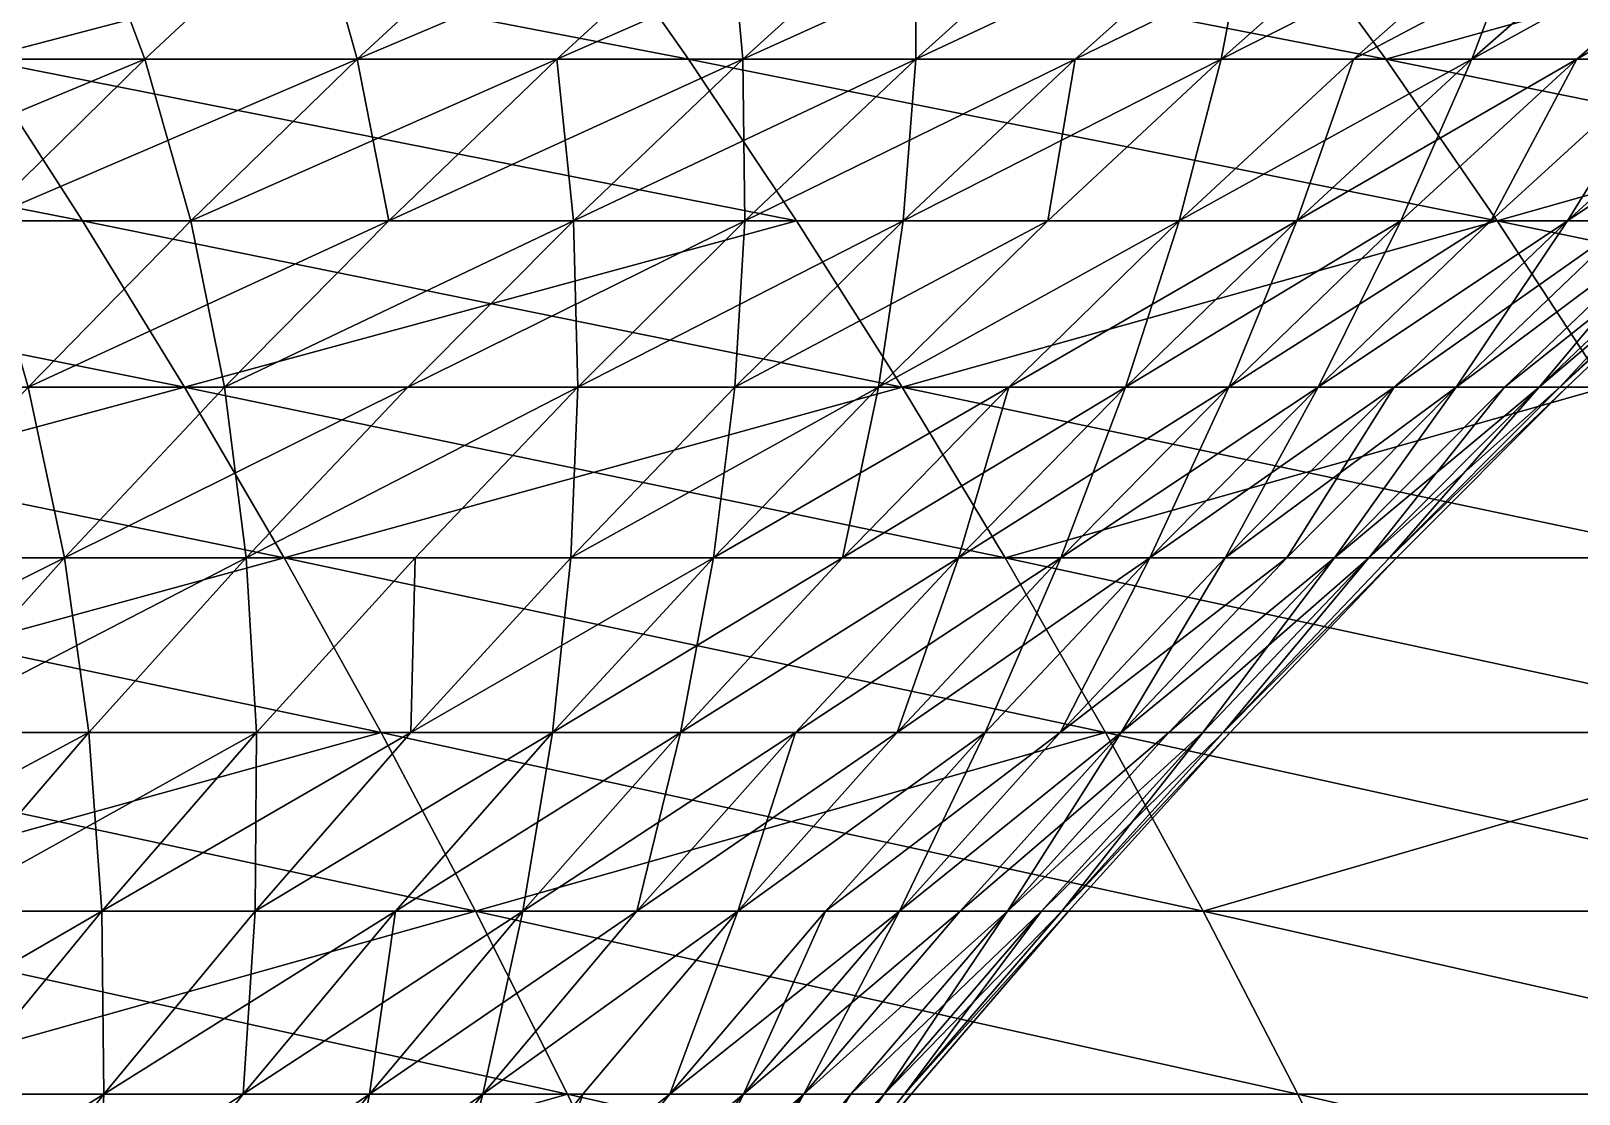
# Model space of a CAD drawing. Header units: millimetres. Extents: x -3250 to 8000, y -3250 to 3250.
# Drawn here: x 6514.3 to 6642.4, y 514.2 to 602.2 of the extents above; entities that cross this region are included whole.
import ezdxf

# ---------------------------------------------------------------- set-up
doc = ezdxf.new("R2010")
doc.units = ezdxf.units.MM
doc.header["$MEASUREMENT"] = 0
doc.layers.add('MESH_3D', color=2, linetype='CONTINUOUS')

msp = doc.modelspace()

# ---------------------------------------------------------------- linework, layer by layer
at = {"layer": 'MESH_3D'}
for points in [[(6485.4, 599.82, 2788.35), (6518.89, 612.84, 2824.41), (6499.02, 612.84, 2781.8)], [(6485.4, 599.82, 2788.35), (6505.11, 599.82, 2830.63), (6518.89, 612.84, 2824.41)], [(6518.89, 612.84, 23875.59), (6485.4, 599.82, 23911.65), (6499.02, 612.84, 23918.2)], [(6505.11, 599.82, 23869.37), (6485.4, 599.82, 23911.65), (6518.89, 612.84, 23875.59)], [(6501.16, 612.84, 1233.83), (6559.62, 612.84, 1276.97), (6509.99, 599.82, 1221.55)], [(6568.75, 599.82, 25435.08), (6501.16, 612.84, 25466.17), (6509.99, 599.82, 25478.45)], [(6559.62, 612.84, 25423.03), (6501.16, 612.84, 25466.17), (6568.75, 599.82, 25435.08)], [(6505.11, 599.82, 2830.63), (6523.76, 599.82, 2873.37), (6537.69, 612.84, 2867.5)], [(6505.11, 599.82, 2830.63), (6537.69, 612.84, 2867.5), (6518.89, 612.84, 2824.41)], [(6523.76, 599.82, 23826.63), (6505.11, 599.82, 23869.37), (6518.89, 612.84, 23875.59)], [(6509.99, 599.82, 1221.55), (6559.62, 612.84, 1276.97), (6568.75, 599.82, 1264.92)], [(6523.76, 599.82, 23826.63), (6518.89, 612.84, 23875.59), (6537.69, 612.84, 23832.5)], [(6523.76, 599.82, 2873.37), (6541.34, 599.82, 2916.57), (6537.69, 612.84, 2867.5)], [(6541.34, 599.82, 23783.43), (6523.76, 599.82, 23826.63), (6537.69, 612.84, 23832.5)], [(6537.69, 612.84, 2867.5), (6541.34, 599.82, 2916.57), (6555.41, 612.84, 2911.05)], [(6541.34, 599.82, 23783.43), (6537.69, 612.84, 23832.5), (6555.41, 612.84, 23788.95)], [(6541.34, 599.82, 2916.57), (6557.84, 599.82, 2960.2), (6572.04, 612.84, 2955.03)], [(6541.34, 599.82, 2916.57), (6572.04, 612.84, 2955.03), (6555.41, 612.84, 2911.05)], [(6572.04, 612.84, 23744.97), (6541.34, 599.82, 23783.43), (6555.41, 612.84, 23788.95)], [(6557.84, 599.82, 23739.8), (6541.34, 599.82, 23783.43), (6572.04, 612.84, 23744.97)], [(6557.84, 599.82, 2960.2), (6573.24, 599.82, 3004.22), (6587.57, 612.84, 2999.41)], [(6557.84, 599.82, 2960.2), (6587.57, 612.84, 2999.41), (6572.04, 612.84, 2955.03)], [(6573.24, 599.82, 23695.78), (6557.84, 599.82, 23739.8), (6572.04, 612.84, 23744.97)], [(6559.62, 612.84, 1276.97), (6616.99, 612.84, 1321.56), (6626.42, 599.82, 1309.74)], [(6559.62, 612.84, 1276.97), (6626.42, 599.82, 1309.74), (6568.75, 599.82, 1264.92)], [(6626.42, 599.82, 25390.26), (6559.62, 612.84, 25423.03), (6568.75, 599.82, 25435.08)], [(6616.99, 612.84, 25378.44), (6559.62, 612.84, 25423.03), (6626.42, 599.82, 25390.26)], [(6573.24, 599.82, 23695.78), (6572.04, 612.84, 23744.97), (6587.57, 612.84, 23700.59)], [(6573.24, 599.82, 3004.22), (6587.54, 599.82, 3048.62), (6601.99, 612.84, 3044.16)], [(6573.24, 599.82, 3004.22), (6601.99, 612.84, 3044.16), (6587.57, 612.84, 2999.41)], [(6587.54, 599.82, 23651.38), (6573.24, 599.82, 23695.78), (6587.57, 612.84, 23700.59)], [(6587.54, 599.82, 3048.62), (6615.29, 612.84, 3089.26), (6601.99, 612.84, 3044.16)], [(6587.54, 599.82, 3048.62), (6600.73, 599.82, 3093.35), (6615.29, 612.84, 3089.26)], [(6587.54, 599.82, 23651.38), (6587.57, 612.84, 23700.59), (6601.99, 612.84, 23655.84)], [(6615.29, 612.84, 23610.74), (6587.54, 599.82, 23651.38), (6601.99, 612.84, 23655.84)], [(6600.73, 599.82, 23606.65), (6587.54, 599.82, 23651.38), (6615.29, 612.84, 23610.74)], [(6600.73, 599.82, 3093.35), (6612.81, 599.82, 3138.4), (6627.46, 612.84, 3134.67)], [(6600.73, 599.82, 3093.35), (6627.46, 612.84, 3134.67), (6615.29, 612.84, 3089.26)], [(6612.81, 599.82, 23561.6), (6600.73, 599.82, 23606.65), (6615.29, 612.84, 23610.74)], [(6612.81, 599.82, 3138.4), (6623.75, 599.82, 3183.74), (6638.49, 612.84, 3180.38)], [(6612.81, 599.82, 3138.4), (6638.49, 612.84, 3180.38), (6627.46, 612.84, 3134.67)], [(6612.81, 599.82, 23561.6), (6615.29, 612.84, 23610.74), (6627.46, 612.84, 23565.33)], [(6638.49, 612.84, 23519.62), (6612.81, 599.82, 23561.6), (6627.46, 612.84, 23565.33)], [(6623.75, 599.82, 23516.26), (6612.81, 599.82, 23561.6), (6638.49, 612.84, 23519.62)], [(6616.99, 612.84, 1321.56), (6673.23, 612.84, 1367.57), (6626.42, 599.82, 1309.74)], [(6673.23, 612.84, 25332.43), (6616.99, 612.84, 25378.44), (6626.42, 599.82, 25390.26)], [(6623.75, 599.82, 3183.74), (6633.56, 599.82, 3229.34), (6638.49, 612.84, 3180.38)], [(6648.38, 612.84, 23473.66), (6623.75, 599.82, 23516.26), (6638.49, 612.84, 23519.62)], [(6633.56, 599.82, 23470.66), (6623.75, 599.82, 23516.26), (6648.38, 612.84, 23473.66)], [(6626.42, 599.82, 1309.74), (6673.23, 612.84, 1367.57), (6682.95, 599.82, 1355.99)], [(6673.23, 612.84, 25332.43), (6626.42, 599.82, 25390.26), (6682.95, 599.82, 25344.01)], [(6633.56, 599.82, 3229.34), (6657.12, 612.84, 3272.54), (6648.38, 612.84, 3226.34)], [(6633.56, 599.82, 3229.34), (6642.23, 599.82, 3275.16), (6657.12, 612.84, 3272.54)], [(6638.49, 612.84, 3180.38), (6633.56, 599.82, 3229.34), (6648.38, 612.84, 3226.34)], [(6657.12, 612.84, 23427.46), (6633.56, 599.82, 23470.66), (6648.38, 612.84, 23473.66)], [(6642.23, 599.82, 23424.84), (6633.56, 599.82, 23470.66), (6657.12, 612.84, 23427.46)], [(6642.23, 599.82, 3275.16), (6664.71, 612.84, 3318.94), (6657.12, 612.84, 3272.54)], [(6642.23, 599.82, 3275.16), (6649.76, 599.82, 3321.19), (6664.71, 612.84, 3318.94)], [(6664.71, 612.84, 23381.06), (6642.23, 599.82, 23424.84), (6657.12, 612.84, 23427.46)], [(6649.76, 599.82, 23378.81), (6642.23, 599.82, 23424.84), (6664.71, 612.84, 23381.06)], [(6450.16, 599.82, 1179.66), (6518.62, 586.44, 1209.54), (6458.49, 586.44, 1167.44)], [(6450.16, 599.82, 1179.66), (6509.99, 599.82, 1221.55), (6518.62, 586.44, 1209.54)], [(6509.99, 599.82, 25478.45), (6458.49, 586.44, 25532.56), (6518.62, 586.44, 25490.46)], [(6491.63, 586.44, 2836.71), (6510.13, 586.44, 2879.12), (6523.76, 599.82, 2873.37)], [(6491.63, 586.44, 2836.71), (6523.76, 599.82, 2873.37), (6505.11, 599.82, 2830.63)], [(6510.13, 586.44, 23820.88), (6505.11, 599.82, 23869.37), (6523.76, 599.82, 23826.63)], [(6509.99, 599.82, 1221.55), (6577.68, 586.44, 1253.13), (6518.62, 586.44, 1209.54)], [(6509.99, 599.82, 1221.55), (6568.75, 599.82, 1264.92), (6577.68, 586.44, 1253.13)], [(6577.68, 586.44, 25446.87), (6509.99, 599.82, 25478.45), (6518.62, 586.44, 25490.46)], [(6568.75, 599.82, 25435.08), (6509.99, 599.82, 25478.45), (6577.68, 586.44, 25446.87)], [(6510.13, 586.44, 2879.12), (6541.34, 599.82, 2916.57), (6523.76, 599.82, 2873.37)], [(6510.13, 586.44, 2879.12), (6527.57, 586.44, 2921.98), (6541.34, 599.82, 2916.57)], [(6527.57, 586.44, 23778.02), (6510.13, 586.44, 23820.88), (6523.76, 599.82, 23826.63)], [(6527.57, 586.44, 23778.02), (6523.76, 599.82, 23826.63), (6541.34, 599.82, 23783.43)], [(6527.57, 586.44, 2921.98), (6557.84, 599.82, 2960.2), (6541.34, 599.82, 2916.57)], [(6527.57, 586.44, 2921.98), (6543.94, 586.44, 2965.26), (6557.84, 599.82, 2960.2)], [(6543.94, 586.44, 23734.74), (6527.57, 586.44, 23778.02), (6541.34, 599.82, 23783.43)], [(6543.94, 586.44, 23734.74), (6541.34, 599.82, 23783.43), (6557.84, 599.82, 23739.8)], [(6543.94, 586.44, 2965.26), (6573.24, 599.82, 3004.22), (6557.84, 599.82, 2960.2)], [(6543.94, 586.44, 2965.26), (6559.22, 586.44, 3008.93), (6573.24, 599.82, 3004.22)], [(6559.22, 586.44, 23691.07), (6543.94, 586.44, 23734.74), (6557.84, 599.82, 23739.8)], [(6559.22, 586.44, 23691.07), (6557.84, 599.82, 23739.8), (6573.24, 599.82, 23695.78)], [(6559.22, 586.44, 3008.93), (6573.41, 586.44, 3052.98), (6587.54, 599.82, 3048.62)], [(6559.22, 586.44, 3008.93), (6587.54, 599.82, 3048.62), (6573.24, 599.82, 3004.22)], [(6573.41, 586.44, 23647.02), (6559.22, 586.44, 23691.07), (6573.24, 599.82, 23695.78)], [(6568.75, 599.82, 1264.92), (6635.64, 586.44, 1298.18), (6577.68, 586.44, 1253.13)], [(6568.75, 599.82, 1264.92), (6626.42, 599.82, 1309.74), (6635.64, 586.44, 1298.18)], [(6635.64, 586.44, 25401.82), (6568.75, 599.82, 25435.08), (6577.68, 586.44, 25446.87)], [(6626.42, 599.82, 25390.26), (6568.75, 599.82, 25435.08), (6635.64, 586.44, 25401.82)], [(6573.41, 586.44, 23647.02), (6573.24, 599.82, 23695.78), (6587.54, 599.82, 23651.38)], [(6573.41, 586.44, 3052.98), (6586.5, 586.44, 3097.36), (6600.73, 599.82, 3093.35)], [(6573.41, 586.44, 3052.98), (6600.73, 599.82, 3093.35), (6587.54, 599.82, 3048.62)], [(6586.5, 586.44, 23602.64), (6573.41, 586.44, 23647.02), (6587.54, 599.82, 23651.38)], [(6586.5, 586.44, 3097.36), (6598.47, 586.44, 3142.05), (6612.81, 599.82, 3138.4)], [(6586.5, 586.44, 3097.36), (6612.81, 599.82, 3138.4), (6600.73, 599.82, 3093.35)], [(6586.5, 586.44, 23602.64), (6587.54, 599.82, 23651.38), (6600.73, 599.82, 23606.65)], [(6598.47, 586.44, 23557.95), (6586.5, 586.44, 23602.64), (6600.73, 599.82, 23606.65)], [(6598.47, 586.44, 3142.05), (6609.33, 586.44, 3187.03), (6612.81, 599.82, 3138.4)], [(6598.47, 586.44, 23557.95), (6600.73, 599.82, 23606.65), (6612.81, 599.82, 23561.6)], [(6609.33, 586.44, 23512.97), (6598.47, 586.44, 23557.95), (6612.81, 599.82, 23561.6)], [(6609.33, 586.44, 3187.03), (6619.06, 586.44, 3232.27), (6633.56, 599.82, 3229.34)], [(6609.33, 586.44, 3187.03), (6633.56, 599.82, 3229.34), (6623.75, 599.82, 3183.74)], [(6612.81, 599.82, 3138.4), (6609.33, 586.44, 3187.03), (6623.75, 599.82, 3183.74)], [(6609.33, 586.44, 23512.97), (6612.81, 599.82, 23561.6), (6623.75, 599.82, 23516.26)], [(6619.06, 586.44, 23467.73), (6609.33, 586.44, 23512.97), (6623.75, 599.82, 23516.26)], [(6619.06, 586.44, 3232.27), (6642.23, 599.82, 3275.16), (6633.56, 599.82, 3229.34)], [(6619.06, 586.44, 3232.27), (6627.67, 586.44, 3277.73), (6642.23, 599.82, 3275.16)], [(6619.06, 586.44, 23467.73), (6623.75, 599.82, 23516.26), (6633.56, 599.82, 23470.66)], [(6627.67, 586.44, 23422.27), (6619.06, 586.44, 23467.73), (6633.56, 599.82, 23470.66)], [(6626.42, 599.82, 1309.74), (6692.46, 586.44, 1344.66), (6635.64, 586.44, 1298.18)], [(6626.42, 599.82, 1309.74), (6682.95, 599.82, 1355.99), (6692.46, 586.44, 1344.66)], [(6682.95, 599.82, 25344.01), (6626.42, 599.82, 25390.26), (6635.64, 586.44, 25401.82)], [(6627.67, 586.44, 3277.73), (6635.13, 586.44, 3323.4), (6642.23, 599.82, 3275.16)], [(6627.67, 586.44, 23422.27), (6633.56, 599.82, 23470.66), (6642.23, 599.82, 23424.84)], [(6635.13, 586.44, 23376.6), (6627.67, 586.44, 23422.27), (6642.23, 599.82, 23424.84)], [(6635.13, 586.44, 3323.4), (6641.46, 586.44, 3369.24), (6649.76, 599.82, 3321.19)], [(6642.23, 599.82, 3275.16), (6635.13, 586.44, 3323.4), (6649.76, 599.82, 3321.19)], [(6635.13, 586.44, 23376.6), (6642.23, 599.82, 23424.84), (6649.76, 599.82, 23378.81)], [(6641.46, 586.44, 23330.76), (6635.13, 586.44, 23376.6), (6649.76, 599.82, 23378.81)], [(6682.95, 599.82, 25344.01), (6635.64, 586.44, 25401.82), (6692.46, 586.44, 25355.34)], [(6641.46, 586.44, 3369.24), (6646.64, 586.44, 3415.22), (6661.36, 599.82, 3413.74)], [(6641.46, 586.44, 3369.24), (6661.36, 599.82, 3413.74), (6656.13, 599.82, 3367.4)], [(6649.76, 599.82, 3321.19), (6641.46, 586.44, 3369.24), (6656.13, 599.82, 3367.4)], [(6641.46, 586.44, 23330.76), (6649.76, 599.82, 23378.81), (6656.13, 599.82, 23332.6)], [(6646.64, 586.44, 23284.78), (6641.46, 586.44, 23330.76), (6656.13, 599.82, 23332.6)], [(6458.49, 586.44, 1167.44), (6518.62, 586.44, 1209.54), (6527.06, 572.69, 1197.81)], [(6458.49, 586.44, 1167.44), (6527.06, 572.69, 1197.81), (6466.63, 572.69, 1155.5)], [(6527.06, 572.69, 25502.19), (6458.49, 586.44, 25532.56), (6466.63, 572.69, 25544.5)], [(6518.62, 586.44, 25490.46), (6458.49, 586.44, 25532.56), (6527.06, 572.69, 25502.19)], [(6510.13, 586.44, 2879.12), (6514.12, 572.69, 2927.26), (6527.57, 586.44, 2921.98)], [(6514.12, 572.69, 23772.74), (6510.13, 586.44, 23820.88), (6527.57, 586.44, 23778.02)], [(6514.12, 572.69, 2927.26), (6543.94, 586.44, 2965.26), (6527.57, 586.44, 2921.98)], [(6514.12, 572.69, 2927.26), (6530.36, 572.69, 2970.2), (6543.94, 586.44, 2965.26)], [(6530.36, 572.69, 23729.8), (6514.12, 572.69, 23772.74), (6527.57, 586.44, 23778.02)], [(6518.62, 586.44, 1209.54), (6586.41, 572.69, 1241.61), (6527.06, 572.69, 1197.81)], [(6518.62, 586.44, 1209.54), (6577.68, 586.44, 1253.13), (6586.41, 572.69, 1241.61)], [(6577.68, 586.44, 25446.87), (6518.62, 586.44, 25490.46), (6527.06, 572.69, 25502.19)], [(6577.68, 586.44, 25446.87), (6527.06, 572.69, 25502.19), (6586.41, 572.69, 25458.39)], [(6530.36, 572.69, 23729.8), (6527.57, 586.44, 23778.02), (6543.94, 586.44, 23734.74)], [(6530.36, 572.69, 2970.2), (6545.52, 572.69, 3013.54), (6559.22, 586.44, 3008.93)], [(6530.36, 572.69, 2970.2), (6559.22, 586.44, 3008.93), (6543.94, 586.44, 2965.26)], [(6559.22, 586.44, 23691.07), (6530.36, 572.69, 23729.8), (6543.94, 586.44, 23734.74)], [(6545.52, 572.69, 23686.46), (6530.36, 572.69, 23729.8), (6559.22, 586.44, 23691.07)], [(6545.52, 572.69, 3013.54), (6559.6, 572.69, 3057.23), (6573.41, 586.44, 3052.98)], [(6545.52, 572.69, 3013.54), (6573.41, 586.44, 3052.98), (6559.22, 586.44, 3008.93)], [(6559.6, 572.69, 23642.77), (6545.52, 572.69, 23686.46), (6559.22, 586.44, 23691.07)], [(6559.6, 572.69, 23642.77), (6559.22, 586.44, 23691.07), (6573.41, 586.44, 23647.02)], [(6559.6, 572.69, 3057.23), (6586.5, 586.44, 3097.36), (6573.41, 586.44, 3052.98)], [(6559.6, 572.69, 3057.23), (6572.59, 572.69, 3101.27), (6586.5, 586.44, 3097.36)], [(6572.59, 572.69, 23598.73), (6559.6, 572.69, 23642.77), (6573.41, 586.44, 23647.02)], [(6572.59, 572.69, 3101.27), (6598.47, 586.44, 3142.05), (6586.5, 586.44, 3097.36)], [(6572.59, 572.69, 3101.27), (6584.47, 572.69, 3145.62), (6598.47, 586.44, 3142.05)], [(6572.59, 572.69, 23598.73), (6573.41, 586.44, 23647.02), (6586.5, 586.44, 23602.64)], [(6584.47, 572.69, 23554.38), (6572.59, 572.69, 23598.73), (6586.5, 586.44, 23602.64)], [(6577.68, 586.44, 1253.13), (6635.64, 586.44, 1298.18), (6586.41, 572.69, 1241.61)], [(6635.64, 586.44, 25401.82), (6577.68, 586.44, 25446.87), (6586.41, 572.69, 25458.39)], [(6584.47, 572.69, 3145.62), (6609.33, 586.44, 3187.03), (6598.47, 586.44, 3142.05)], [(6584.47, 572.69, 3145.62), (6595.24, 572.69, 3190.25), (6609.33, 586.44, 3187.03)], [(6584.47, 572.69, 23554.38), (6586.5, 586.44, 23602.64), (6598.47, 586.44, 23557.95)], [(6609.33, 586.44, 23512.97), (6584.47, 572.69, 23554.38), (6598.47, 586.44, 23557.95)], [(6595.24, 572.69, 23509.75), (6584.47, 572.69, 23554.38), (6609.33, 586.44, 23512.97)], [(6586.41, 572.69, 1241.61), (6635.64, 586.44, 1298.18), (6644.65, 572.69, 1286.88)], [(6635.64, 586.44, 25401.82), (6586.41, 572.69, 25458.39), (6644.65, 572.69, 25413.12)], [(6595.24, 572.69, 3190.25), (6604.9, 572.69, 3235.13), (6619.06, 586.44, 3232.27)], [(6595.24, 572.69, 3190.25), (6619.06, 586.44, 3232.27), (6609.33, 586.44, 3187.03)], [(6604.9, 572.69, 23464.87), (6595.24, 572.69, 23509.75), (6609.33, 586.44, 23512.97)], [(6604.9, 572.69, 3235.13), (6613.44, 572.69, 3280.24), (6627.67, 586.44, 3277.73)], [(6604.9, 572.69, 3235.13), (6627.67, 586.44, 3277.73), (6619.06, 586.44, 3232.27)], [(6604.9, 572.69, 23464.87), (6609.33, 586.44, 23512.97), (6619.06, 586.44, 23467.73)], [(6613.44, 572.69, 23419.76), (6604.9, 572.69, 23464.87), (6619.06, 586.44, 23467.73)], [(6613.44, 572.69, 3280.24), (6620.84, 572.69, 3325.55), (6635.13, 586.44, 3323.4)], [(6613.44, 572.69, 3280.24), (6635.13, 586.44, 3323.4), (6627.67, 586.44, 3277.73)], [(6613.44, 572.69, 23419.76), (6619.06, 586.44, 23467.73), (6627.67, 586.44, 23422.27)], [(6620.84, 572.69, 23374.45), (6613.44, 572.69, 23419.76), (6627.67, 586.44, 23422.27)], [(6620.84, 572.69, 3325.55), (6627.12, 572.69, 3371.03), (6641.46, 586.44, 3369.24)], [(6620.84, 572.69, 3325.55), (6641.46, 586.44, 3369.24), (6635.13, 586.44, 3323.4)], [(6620.84, 572.69, 23374.45), (6627.67, 586.44, 23422.27), (6635.13, 586.44, 23376.6)], [(6641.46, 586.44, 23330.76), (6620.84, 572.69, 23374.45), (6635.13, 586.44, 23376.6)], [(6627.12, 572.69, 23328.97), (6620.84, 572.69, 23374.45), (6641.46, 586.44, 23330.76)], [(6627.12, 572.69, 3371.03), (6632.26, 572.69, 3416.65), (6646.64, 586.44, 3415.22)], [(6627.12, 572.69, 3371.03), (6646.64, 586.44, 3415.22), (6641.46, 586.44, 3369.24)], [(6632.26, 572.69, 23283.35), (6627.12, 572.69, 23328.97), (6641.46, 586.44, 23330.76)], [(6632.26, 572.69, 3416.65), (6650.67, 586.44, 3461.31), (6646.64, 586.44, 3415.22)], [(6632.26, 572.69, 3416.65), (6636.26, 572.69, 3462.39), (6650.67, 586.44, 3461.31)], [(6632.26, 572.69, 23283.35), (6641.46, 586.44, 23330.76), (6646.64, 586.44, 23284.78)], [(6650.67, 586.44, 23238.69), (6632.26, 572.69, 23283.35), (6646.64, 586.44, 23284.78)], [(6636.26, 572.69, 23237.61), (6632.26, 572.69, 23283.35), (6650.67, 586.44, 23238.69)], [(6635.64, 586.44, 1298.18), (6701.74, 572.69, 1333.59), (6644.65, 572.69, 1286.88)], [(6635.64, 586.44, 1298.18), (6692.46, 586.44, 1344.66), (6701.74, 572.69, 1333.59)], [(6692.46, 586.44, 25355.34), (6635.64, 586.44, 25401.82), (6644.65, 572.69, 25413.12)], [(6636.26, 572.69, 3462.39), (6653.55, 586.44, 3507.49), (6650.67, 586.44, 3461.31)], [(6636.26, 572.69, 3462.39), (6639.12, 572.69, 3508.21), (6653.55, 586.44, 3507.49)], [(6639.12, 572.69, 23191.79), (6636.26, 572.69, 23237.61), (6650.67, 586.44, 23238.69)], [(6639.12, 572.69, 3508.21), (6640.84, 572.69, 3554.09), (6655.28, 586.44, 3553.73)], [(6639.12, 572.69, 3508.21), (6655.28, 586.44, 3553.73), (6653.55, 586.44, 3507.49)], [(6639.12, 572.69, 23191.79), (6650.67, 586.44, 23238.69), (6653.55, 586.44, 23192.51)], [(6640.84, 572.69, 23145.91), (6639.12, 572.69, 23191.79), (6653.55, 586.44, 23192.51)], [(6640.84, 572.69, 3554.09), (6641.41, 572.69, 3600), (6655.86, 586.44, 3600)], [(6640.84, 572.69, 3554.09), (6655.86, 586.44, 3600), (6655.28, 586.44, 3553.73)], [(6640.84, 572.69, 23145.91), (6655.28, 586.44, 23146.27), (6655.86, 586.44, 23100)], [(6640.84, 572.69, 23145.91), (6655.86, 586.44, 23100), (6641.41, 572.69, 23100)], [(6640.84, 572.69, 23145.91), (6653.55, 586.44, 23192.51), (6655.28, 586.44, 23146.27)], [(6641.41, 572.69, 23100), (6655.86, 586.44, 23100), (6655.86, 586.44, 3600)], [(6641.41, 572.69, 23100), (6655.86, 586.44, 3600), (6641.41, 572.69, 3600)], [(6466.63, 572.69, 1155.5), (6535.29, 558.59, 1186.36), (6474.58, 558.59, 1143.85)], [(6466.63, 572.69, 1155.5), (6527.06, 572.69, 1197.81), (6535.29, 558.59, 1186.36)], [(6527.06, 572.69, 25502.19), (6466.63, 572.69, 25544.5), (6474.58, 558.59, 25556.15)], [(6527.06, 572.69, 25502.19), (6474.58, 558.59, 25556.15), (6535.29, 558.59, 25513.64)], [(6500.99, 558.59, 2932.41), (6517.11, 558.59, 2975.02), (6514.12, 572.69, 2927.26)], [(6517.11, 558.59, 23724.98), (6500.99, 558.59, 23767.59), (6514.12, 572.69, 23772.74)], [(6514.12, 572.69, 2927.26), (6517.11, 558.59, 2975.02), (6530.36, 572.69, 2970.2)], [(6517.11, 558.59, 23724.98), (6514.12, 572.69, 23772.74), (6530.36, 572.69, 23729.8)], [(6517.11, 558.59, 2975.02), (6545.52, 572.69, 3013.54), (6530.36, 572.69, 2970.2)], [(6517.11, 558.59, 2975.02), (6532.15, 558.59, 3018.03), (6545.52, 572.69, 3013.54)], [(6532.15, 558.59, 23681.97), (6517.11, 558.59, 23724.98), (6530.36, 572.69, 23729.8)], [(6527.06, 572.69, 1197.81), (6586.41, 572.69, 1241.61), (6535.29, 558.59, 1186.36)], [(6594.93, 558.59, 25469.63), (6527.06, 572.69, 25502.19), (6535.29, 558.59, 25513.64)], [(6586.41, 572.69, 25458.39), (6527.06, 572.69, 25502.19), (6594.93, 558.59, 25469.63)], [(6532.15, 558.59, 23681.97), (6530.36, 572.69, 23729.8), (6545.52, 572.69, 23686.46)], [(6532.15, 558.59, 3018.03), (6559.6, 572.69, 3057.23), (6545.52, 572.69, 3013.54)], [(6532.15, 558.59, 3018.03), (6546.12, 558.59, 3061.39), (6559.6, 572.69, 3057.23)], [(6559.6, 572.69, 23642.77), (6532.15, 558.59, 23681.97), (6545.52, 572.69, 23686.46)], [(6546.12, 558.59, 23638.61), (6532.15, 558.59, 23681.97), (6559.6, 572.69, 23642.77)], [(6535.29, 558.59, 1186.36), (6586.41, 572.69, 1241.61), (6594.93, 558.59, 1230.37)], [(6546.12, 558.59, 3061.39), (6559.01, 558.59, 3105.09), (6559.6, 572.69, 3057.23)], [(6559.01, 558.59, 23594.91), (6546.12, 558.59, 23638.61), (6559.6, 572.69, 23642.77)], [(6559.01, 558.59, 3105.09), (6570.8, 558.59, 3149.1), (6584.47, 572.69, 3145.62)], [(6559.01, 558.59, 3105.09), (6584.47, 572.69, 3145.62), (6572.59, 572.69, 3101.27)], [(6559.6, 572.69, 3057.23), (6559.01, 558.59, 3105.09), (6572.59, 572.69, 3101.27)], [(6559.01, 558.59, 23594.91), (6559.6, 572.69, 23642.77), (6572.59, 572.69, 23598.73)], [(6570.8, 558.59, 23550.9), (6559.01, 558.59, 23594.91), (6572.59, 572.69, 23598.73)], [(6570.8, 558.59, 3149.1), (6581.49, 558.59, 3193.39), (6595.24, 572.69, 3190.25)], [(6570.8, 558.59, 3149.1), (6595.24, 572.69, 3190.25), (6584.47, 572.69, 3145.62)], [(6570.8, 558.59, 23550.9), (6572.59, 572.69, 23598.73), (6584.47, 572.69, 23554.38)], [(6581.49, 558.59, 23506.61), (6570.8, 558.59, 23550.9), (6584.47, 572.69, 23554.38)], [(6581.49, 558.59, 3193.39), (6604.9, 572.69, 3235.13), (6595.24, 572.69, 3190.25)], [(6581.49, 558.59, 3193.39), (6591.08, 558.59, 3237.93), (6604.9, 572.69, 3235.13)], [(6581.49, 558.59, 23506.61), (6584.47, 572.69, 23554.38), (6595.24, 572.69, 23509.75)], [(6591.08, 558.59, 23462.07), (6581.49, 558.59, 23506.61), (6595.24, 572.69, 23509.75)], [(6586.41, 572.69, 1241.61), (6644.65, 572.69, 1286.88), (6653.44, 558.59, 1275.85)], [(6586.41, 572.69, 1241.61), (6653.44, 558.59, 1275.85), (6594.93, 558.59, 1230.37)], [(6644.65, 572.69, 25413.12), (6586.41, 572.69, 25458.39), (6594.93, 558.59, 25469.63)], [(6591.08, 558.59, 3237.93), (6613.44, 572.69, 3280.24), (6604.9, 572.69, 3235.13)], [(6591.08, 558.59, 3237.93), (6599.55, 558.59, 3282.69), (6613.44, 572.69, 3280.24)], [(6591.08, 558.59, 23462.07), (6595.24, 572.69, 23509.75), (6604.9, 572.69, 23464.87)], [(6599.55, 558.59, 23417.31), (6591.08, 558.59, 23462.07), (6604.9, 572.69, 23464.87)], [(6644.65, 572.69, 25413.12), (6594.93, 558.59, 25469.63), (6653.44, 558.59, 25424.15)], [(6599.55, 558.59, 3282.69), (6620.84, 572.69, 3325.55), (6613.44, 572.69, 3280.24)], [(6599.55, 558.59, 3282.69), (6606.9, 558.59, 3327.65), (6620.84, 572.69, 3325.55)], [(6599.55, 558.59, 23417.31), (6604.9, 572.69, 23464.87), (6613.44, 572.69, 23419.76)], [(6606.9, 558.59, 23372.35), (6599.55, 558.59, 23417.31), (6613.44, 572.69, 23419.76)], [(6606.9, 558.59, 3327.65), (6613.13, 558.59, 3372.79), (6620.84, 572.69, 3325.55)], [(6606.9, 558.59, 23372.35), (6613.44, 572.69, 23419.76), (6620.84, 572.69, 23374.45)], [(6627.12, 572.69, 23328.97), (6606.9, 558.59, 23372.35), (6620.84, 572.69, 23374.45)], [(6613.13, 558.59, 23327.21), (6606.9, 558.59, 23372.35), (6627.12, 572.69, 23328.97)], [(6613.13, 558.59, 3372.79), (6632.26, 572.69, 3416.65), (6627.12, 572.69, 3371.03)], [(6613.13, 558.59, 3372.79), (6618.23, 558.59, 3418.06), (6632.26, 572.69, 3416.65)], [(6620.84, 572.69, 3325.55), (6613.13, 558.59, 3372.79), (6627.12, 572.69, 3371.03)], [(6618.23, 558.59, 23281.94), (6613.13, 558.59, 23327.21), (6627.12, 572.69, 23328.97)], [(6618.23, 558.59, 3418.06), (6622.2, 558.59, 3463.45), (6632.26, 572.69, 3416.65)], [(6618.23, 558.59, 23281.94), (6627.12, 572.69, 23328.97), (6632.26, 572.69, 23283.35)], [(6622.2, 558.59, 23236.55), (6618.23, 558.59, 23281.94), (6632.26, 572.69, 23283.35)], [(6622.2, 558.59, 3463.45), (6639.12, 572.69, 3508.21), (6636.26, 572.69, 3462.39)], [(6622.2, 558.59, 3463.45), (6625.04, 558.59, 3508.92), (6639.12, 572.69, 3508.21)], [(6632.26, 572.69, 3416.65), (6622.2, 558.59, 3463.45), (6636.26, 572.69, 3462.39)], [(6622.2, 558.59, 23236.55), (6632.26, 572.69, 23283.35), (6636.26, 572.69, 23237.61)], [(6625.04, 558.59, 23191.08), (6622.2, 558.59, 23236.55), (6636.26, 572.69, 23237.61)], [(6625.04, 558.59, 3508.92), (6640.84, 572.69, 3554.09), (6639.12, 572.69, 3508.21)], [(6625.04, 558.59, 3508.92), (6626.74, 558.59, 3554.44), (6640.84, 572.69, 3554.09)], [(6625.04, 558.59, 23191.08), (6636.26, 572.69, 23237.61), (6639.12, 572.69, 23191.79)], [(6626.74, 558.59, 23145.56), (6625.04, 558.59, 23191.08), (6639.12, 572.69, 23191.79)], [(6626.74, 558.59, 3554.44), (6627.31, 558.59, 3600), (6641.41, 572.69, 3600)], [(6626.74, 558.59, 3554.44), (6641.41, 572.69, 3600), (6640.84, 572.69, 3554.09)], [(6626.74, 558.59, 23145.56), (6641.41, 572.69, 23100), (6627.31, 558.59, 23100)], [(6626.74, 558.59, 23145.56), (6640.84, 572.69, 23145.91), (6641.41, 572.69, 23100)], [(6626.74, 558.59, 23145.56), (6639.12, 572.69, 23191.79), (6640.84, 572.69, 23145.91)], [(6641.41, 572.69, 23100), (6641.41, 572.69, 3600), (6627.31, 558.59, 3600)], [(6627.31, 558.59, 23100), (6641.41, 572.69, 23100), (6627.31, 558.59, 3600)], [(6474.58, 558.59, 1143.85), (6535.29, 558.59, 1186.36), (6482.32, 544.14, 1132.49)], [(6543.32, 544.14, 25524.81), (6474.58, 558.59, 25556.15), (6482.32, 544.14, 25567.51)], [(6535.29, 558.59, 25513.64), (6474.58, 558.59, 25556.15), (6543.32, 544.14, 25524.81)], [(6482.32, 544.14, 1132.49), (6535.29, 558.59, 1186.36), (6543.32, 544.14, 1175.19)], [(6517.11, 558.59, 23724.98), (6488.19, 544.14, 23762.57), (6500.99, 558.59, 23767.59)], [(6504.19, 544.14, 23720.27), (6488.19, 544.14, 23762.57), (6517.11, 558.59, 23724.98)], [(6500.99, 558.59, 2932.41), (6504.19, 544.14, 2979.73), (6517.11, 558.59, 2975.02)], [(6504.19, 544.14, 2979.73), (6532.15, 558.59, 3018.03), (6517.11, 558.59, 2975.02)], [(6504.19, 544.14, 2979.73), (6519.12, 544.14, 3022.41), (6532.15, 558.59, 3018.03)], [(6519.12, 544.14, 23677.59), (6504.19, 544.14, 23720.27), (6517.11, 558.59, 23724.98)], [(6519.12, 544.14, 23677.59), (6517.11, 558.59, 23724.98), (6532.15, 558.59, 23681.97)], [(6519.12, 544.14, 3022.41), (6532.99, 544.14, 3065.44), (6532.15, 558.59, 3018.03)], [(6532.99, 544.14, 23634.56), (6519.12, 544.14, 23677.59), (6532.15, 558.59, 23681.97)], [(6532.15, 558.59, 3018.03), (6532.99, 544.14, 3065.44), (6546.12, 558.59, 3061.39)], [(6532.99, 544.14, 23634.56), (6532.15, 558.59, 23681.97), (6546.12, 558.59, 23638.61)], [(6532.99, 544.14, 3065.44), (6545.78, 544.14, 3108.81), (6546.12, 558.59, 3061.39)], [(6545.78, 544.14, 23591.19), (6532.99, 544.14, 23634.56), (6546.12, 558.59, 23638.61)], [(6535.29, 558.59, 1186.36), (6603.23, 544.14, 1219.41), (6543.32, 544.14, 1175.19)], [(6535.29, 558.59, 1186.36), (6594.93, 558.59, 1230.37), (6603.23, 544.14, 1219.41)], [(6603.23, 544.14, 25480.59), (6535.29, 558.59, 25513.64), (6543.32, 544.14, 25524.81)], [(6594.93, 558.59, 25469.63), (6535.29, 558.59, 25513.64), (6603.23, 544.14, 25480.59)], [(6545.78, 544.14, 3108.81), (6557.48, 544.14, 3152.49), (6570.8, 558.59, 3149.1)], [(6545.78, 544.14, 3108.81), (6570.8, 558.59, 3149.1), (6559.01, 558.59, 3105.09)], [(6546.12, 558.59, 3061.39), (6545.78, 544.14, 3108.81), (6559.01, 558.59, 3105.09)], [(6545.78, 544.14, 23591.19), (6546.12, 558.59, 23638.61), (6559.01, 558.59, 23594.91)], [(6557.48, 544.14, 23547.51), (6545.78, 544.14, 23591.19), (6559.01, 558.59, 23594.91)], [(6557.48, 544.14, 3152.49), (6568.09, 544.14, 3196.45), (6581.49, 558.59, 3193.39)], [(6557.48, 544.14, 3152.49), (6581.49, 558.59, 3193.39), (6570.8, 558.59, 3149.1)], [(6557.48, 544.14, 23547.51), (6559.01, 558.59, 23594.91), (6570.8, 558.59, 23550.9)], [(6568.09, 544.14, 23503.55), (6557.48, 544.14, 23547.51), (6570.8, 558.59, 23550.9)], [(6568.09, 544.14, 3196.45), (6591.08, 558.59, 3237.93), (6581.49, 558.59, 3193.39)], [(6568.09, 544.14, 3196.45), (6577.6, 544.14, 3240.65), (6591.08, 558.59, 3237.93)], [(6568.09, 544.14, 23503.55), (6570.8, 558.59, 23550.9), (6581.49, 558.59, 23506.61)], [(6591.08, 558.59, 23462.07), (6568.09, 544.14, 23503.55), (6581.49, 558.59, 23506.61)], [(6577.6, 544.14, 23459.35), (6568.09, 544.14, 23503.55), (6591.08, 558.59, 23462.07)], [(6577.6, 544.14, 3240.65), (6586.01, 544.14, 3285.08), (6599.55, 558.59, 3282.69)], [(6577.6, 544.14, 3240.65), (6599.55, 558.59, 3282.69), (6591.08, 558.59, 3237.93)], [(6586.01, 544.14, 23414.92), (6577.6, 544.14, 23459.35), (6591.08, 558.59, 23462.07)], [(6586.01, 544.14, 3285.08), (6593.3, 544.14, 3329.7), (6599.55, 558.59, 3282.69)], [(6586.01, 544.14, 23414.92), (6591.08, 558.59, 23462.07), (6599.55, 558.59, 23417.31)], [(6606.9, 558.59, 23372.35), (6586.01, 544.14, 23414.92), (6599.55, 558.59, 23417.31)], [(6593.3, 544.14, 23370.3), (6586.01, 544.14, 23414.92), (6606.9, 558.59, 23372.35)], [(6593.3, 544.14, 3329.7), (6599.48, 544.14, 3374.5), (6606.9, 558.59, 3327.65)], [(6599.55, 558.59, 3282.69), (6593.3, 544.14, 3329.7), (6606.9, 558.59, 3327.65)], [(6599.48, 544.14, 23325.5), (6593.3, 544.14, 23370.3), (6606.9, 558.59, 23372.35)], [(6594.93, 558.59, 1230.37), (6653.44, 558.59, 1275.85), (6662.02, 544.14, 1265.11)], [(6594.93, 558.59, 1230.37), (6662.02, 544.14, 1265.11), (6603.23, 544.14, 1219.41)], [(6662.02, 544.14, 25434.89), (6594.93, 558.59, 25469.63), (6603.23, 544.14, 25480.59)], [(6653.44, 558.59, 25424.15), (6594.93, 558.59, 25469.63), (6662.02, 544.14, 25434.89)], [(6599.48, 544.14, 3374.5), (6604.55, 544.14, 3419.43), (6618.23, 558.59, 3418.06)], [(6599.48, 544.14, 3374.5), (6618.23, 558.59, 3418.06), (6613.13, 558.59, 3372.79)], [(6606.9, 558.59, 3327.65), (6599.48, 544.14, 3374.5), (6613.13, 558.59, 3372.79)], [(6599.48, 544.14, 23325.5), (6606.9, 558.59, 23372.35), (6613.13, 558.59, 23327.21)], [(6604.55, 544.14, 23280.57), (6599.48, 544.14, 23325.5), (6613.13, 558.59, 23327.21)], [(6604.55, 544.14, 3419.43), (6608.49, 544.14, 3464.47), (6622.2, 558.59, 3463.45)], [(6604.55, 544.14, 3419.43), (6622.2, 558.59, 3463.45), (6618.23, 558.59, 3418.06)], [(6604.55, 544.14, 23280.57), (6613.13, 558.59, 23327.21), (6618.23, 558.59, 23281.94)], [(6622.2, 558.59, 23236.55), (6604.55, 544.14, 23280.57), (6618.23, 558.59, 23281.94)], [(6608.49, 544.14, 23235.53), (6604.55, 544.14, 23280.57), (6622.2, 558.59, 23236.55)], [(6608.49, 544.14, 3464.47), (6611.3, 544.14, 3509.6), (6625.04, 558.59, 3508.92)], [(6608.49, 544.14, 3464.47), (6625.04, 558.59, 3508.92), (6622.2, 558.59, 3463.45)], [(6611.3, 544.14, 23190.4), (6608.49, 544.14, 23235.53), (6622.2, 558.59, 23236.55)], [(6611.3, 544.14, 3509.6), (6612.99, 544.14, 3554.79), (6625.04, 558.59, 3508.92)], [(6611.3, 544.14, 23190.4), (6622.2, 558.59, 23236.55), (6625.04, 558.59, 23191.08)], [(6612.99, 544.14, 23145.21), (6611.3, 544.14, 23190.4), (6625.04, 558.59, 23191.08)], [(6612.99, 544.14, 3554.79), (6613.56, 544.14, 3600), (6627.31, 558.59, 3600)], [(6612.99, 544.14, 3554.79), (6627.31, 558.59, 3600), (6626.74, 558.59, 3554.44)], [(6625.04, 558.59, 3508.92), (6612.99, 544.14, 3554.79), (6626.74, 558.59, 3554.44)], [(6612.99, 544.14, 23145.21), (6625.04, 558.59, 23191.08), (6626.74, 558.59, 23145.56)], [(6612.99, 544.14, 23145.21), (6626.74, 558.59, 23145.56), (6627.31, 558.59, 23100)], [(6612.99, 544.14, 23145.21), (6627.31, 558.59, 23100), (6613.56, 544.14, 23100)], [(6613.56, 544.14, 23100), (6627.31, 558.59, 23100), (6627.31, 558.59, 3600)], [(6613.56, 544.14, 23100), (6627.31, 558.59, 3600), (6613.56, 544.14, 3600)], [(6482.32, 544.14, 1132.49), (6543.32, 544.14, 1175.19), (6551.13, 529.35, 1164.33)], [(6482.32, 544.14, 1132.49), (6551.13, 529.35, 1164.33), (6489.86, 529.35, 1121.43)], [(6543.32, 544.14, 25524.81), (6482.32, 544.14, 25567.51), (6489.86, 529.35, 25578.57)], [(6543.32, 544.14, 25524.81), (6489.86, 529.35, 25578.57), (6551.13, 529.35, 25535.67)], [(6491.61, 529.35, 2984.3), (6506.44, 529.35, 3026.67), (6519.12, 544.14, 3022.41)], [(6491.61, 529.35, 2984.3), (6519.12, 544.14, 3022.41), (6504.19, 544.14, 2979.73)], [(6506.44, 529.35, 23673.33), (6504.19, 544.14, 23720.27), (6519.12, 544.14, 23677.59)], [(6506.44, 529.35, 3026.67), (6532.99, 544.14, 3065.44), (6519.12, 544.14, 3022.41)], [(6506.44, 529.35, 3026.67), (6520.2, 529.35, 3069.39), (6532.99, 544.14, 3065.44)], [(6520.2, 529.35, 23630.61), (6506.44, 529.35, 23673.33), (6519.12, 544.14, 23677.59)], [(6520.2, 529.35, 23630.61), (6519.12, 544.14, 23677.59), (6532.99, 544.14, 23634.56)], [(6520.2, 529.35, 3069.39), (6532.89, 529.35, 3112.44), (6545.78, 544.14, 3108.81)], [(6520.2, 529.35, 3069.39), (6545.78, 544.14, 3108.81), (6532.99, 544.14, 3065.44)], [(6532.89, 529.35, 23587.56), (6520.2, 529.35, 23630.61), (6532.99, 544.14, 23634.56)], [(6532.89, 529.35, 3112.44), (6544.51, 529.35, 3155.79), (6557.48, 544.14, 3152.49)], [(6532.89, 529.35, 3112.44), (6557.48, 544.14, 3152.49), (6545.78, 544.14, 3108.81)], [(6532.89, 529.35, 23587.56), (6532.99, 544.14, 23634.56), (6545.78, 544.14, 23591.19)], [(6557.48, 544.14, 23547.51), (6532.89, 529.35, 23587.56), (6545.78, 544.14, 23591.19)], [(6544.51, 529.35, 23544.21), (6532.89, 529.35, 23587.56), (6557.48, 544.14, 23547.51)], [(6543.32, 544.14, 1175.19), (6603.23, 544.14, 1219.41), (6611.31, 529.35, 1208.74)], [(6543.32, 544.14, 1175.19), (6611.31, 529.35, 1208.74), (6551.13, 529.35, 1164.33)], [(6603.23, 544.14, 25480.59), (6543.32, 544.14, 25524.81), (6551.13, 529.35, 25535.67)], [(6544.51, 529.35, 3155.79), (6568.09, 544.14, 3196.45), (6557.48, 544.14, 3152.49)], [(6544.51, 529.35, 3155.79), (6555.04, 529.35, 3199.42), (6568.09, 544.14, 3196.45)], [(6555.04, 529.35, 23500.58), (6544.51, 529.35, 23544.21), (6557.48, 544.14, 23547.51)], [(6603.23, 544.14, 25480.59), (6551.13, 529.35, 25535.67), (6611.31, 529.35, 25491.26)], [(6555.04, 529.35, 3199.42), (6564.48, 529.35, 3243.3), (6568.09, 544.14, 3196.45)], [(6555.04, 529.35, 23500.58), (6557.48, 544.14, 23547.51), (6568.09, 544.14, 23503.55)], [(6577.6, 544.14, 23459.35), (6555.04, 529.35, 23500.58), (6568.09, 544.14, 23503.55)], [(6564.48, 529.35, 23456.7), (6555.04, 529.35, 23500.58), (6577.6, 544.14, 23459.35)], [(6564.48, 529.35, 3243.3), (6572.83, 529.35, 3287.4), (6586.01, 544.14, 3285.08)], [(6564.48, 529.35, 3243.3), (6586.01, 544.14, 3285.08), (6577.6, 544.14, 3240.65)], [(6568.09, 544.14, 3196.45), (6564.48, 529.35, 3243.3), (6577.6, 544.14, 3240.65)], [(6572.83, 529.35, 23412.6), (6564.48, 529.35, 23456.7), (6577.6, 544.14, 23459.35)], [(6572.83, 529.35, 3287.4), (6580.07, 529.35, 3331.7), (6593.3, 544.14, 3329.7)], [(6572.83, 529.35, 3287.4), (6593.3, 544.14, 3329.7), (6586.01, 544.14, 3285.08)], [(6572.83, 529.35, 23412.6), (6577.6, 544.14, 23459.35), (6586.01, 544.14, 23414.92)], [(6593.3, 544.14, 23370.3), (6572.83, 529.35, 23412.6), (6586.01, 544.14, 23414.92)], [(6580.07, 529.35, 23368.3), (6572.83, 529.35, 23412.6), (6593.3, 544.14, 23370.3)], [(6580.07, 529.35, 3331.7), (6599.48, 544.14, 3374.5), (6593.3, 544.14, 3329.7)], [(6580.07, 529.35, 3331.7), (6586.2, 529.35, 3376.16), (6599.48, 544.14, 3374.5)], [(6586.2, 529.35, 23323.84), (6580.07, 529.35, 23368.3), (6593.3, 544.14, 23370.3)], [(6586.2, 529.35, 3376.16), (6604.55, 544.14, 3419.43), (6599.48, 544.14, 3374.5)], [(6586.2, 529.35, 3376.16), (6591.23, 529.35, 3420.76), (6604.55, 544.14, 3419.43)], [(6586.2, 529.35, 23323.84), (6593.3, 544.14, 23370.3), (6599.48, 544.14, 23325.5)], [(6604.55, 544.14, 23280.57), (6586.2, 529.35, 23323.84), (6599.48, 544.14, 23325.5)], [(6591.23, 529.35, 23279.24), (6586.2, 529.35, 23323.84), (6604.55, 544.14, 23280.57)], [(6591.23, 529.35, 3420.76), (6595.14, 529.35, 3465.47), (6608.49, 544.14, 3464.47)], [(6591.23, 529.35, 3420.76), (6608.49, 544.14, 3464.47), (6604.55, 544.14, 3419.43)], [(6595.14, 529.35, 23234.53), (6591.23, 529.35, 23279.24), (6604.55, 544.14, 23280.57)], [(6595.14, 529.35, 3465.47), (6597.94, 529.35, 3510.27), (6611.3, 544.14, 3509.6)], [(6595.14, 529.35, 3465.47), (6611.3, 544.14, 3509.6), (6608.49, 544.14, 3464.47)], [(6595.14, 529.35, 23234.53), (6604.55, 544.14, 23280.57), (6608.49, 544.14, 23235.53)], [(6611.3, 544.14, 23190.4), (6595.14, 529.35, 23234.53), (6608.49, 544.14, 23235.53)], [(6597.94, 529.35, 23189.73), (6595.14, 529.35, 23234.53), (6611.3, 544.14, 23190.4)], [(6597.94, 529.35, 3510.27), (6612.99, 544.14, 3554.79), (6611.3, 544.14, 3509.6)], [(6597.94, 529.35, 3510.27), (6599.62, 529.35, 3555.12), (6612.99, 544.14, 3554.79)], [(6599.62, 529.35, 23144.88), (6597.94, 529.35, 23189.73), (6611.3, 544.14, 23190.4)], [(6599.62, 529.35, 3555.12), (6613.56, 544.14, 3600), (6612.99, 544.14, 3554.79)], [(6599.62, 529.35, 3555.12), (6600.18, 529.35, 3600), (6613.56, 544.14, 3600)], [(6599.62, 529.35, 23144.88), (6613.56, 544.14, 23100), (6600.18, 529.35, 23100)], [(6599.62, 529.35, 23144.88), (6611.3, 544.14, 23190.4), (6612.99, 544.14, 23145.21)], [(6599.62, 529.35, 23144.88), (6612.99, 544.14, 23145.21), (6613.56, 544.14, 23100)], [(6613.56, 544.14, 23100), (6613.56, 544.14, 3600), (6600.18, 529.35, 3600)], [(6600.18, 529.35, 23100), (6613.56, 544.14, 23100), (6600.18, 529.35, 3600)], [(6603.23, 544.14, 1219.41), (6662.02, 544.14, 1265.11), (6670.36, 529.35, 1254.64)], [(6603.23, 544.14, 1219.41), (6670.36, 529.35, 1254.64), (6611.31, 529.35, 1208.74)], [(6662.02, 544.14, 25434.89), (6603.23, 544.14, 25480.59), (6611.31, 529.35, 25491.26)], [(6662.02, 544.14, 25434.89), (6611.31, 529.35, 25491.26), (6670.36, 529.35, 25445.36)], [(6489.86, 529.35, 1121.43), (6551.13, 529.35, 1164.33), (6558.72, 514.23, 1153.76)], [(6489.86, 529.35, 1121.43), (6558.72, 514.23, 1153.76), (6497.19, 514.23, 1110.68)], [(6551.13, 529.35, 25535.67), (6489.86, 529.35, 25578.57), (6497.19, 514.23, 25589.32)], [(6494.1, 514.23, 3030.81), (6520.2, 529.35, 3069.39), (6506.44, 529.35, 3026.67)], [(6494.1, 514.23, 3030.81), (6507.77, 514.23, 3073.22), (6520.2, 529.35, 3069.39)], [(6520.2, 529.35, 23630.61), (6494.1, 514.23, 23669.19), (6506.44, 529.35, 23673.33)], [(6507.77, 514.23, 23626.78), (6494.1, 514.23, 23669.19), (6520.2, 529.35, 23630.61)], [(6551.13, 529.35, 25535.67), (6497.19, 514.23, 25589.32), (6558.72, 514.23, 25546.24)], [(6507.77, 514.23, 3073.22), (6520.37, 514.23, 3115.96), (6520.2, 529.35, 3069.39)], [(6520.37, 514.23, 23584.04), (6507.77, 514.23, 23626.78), (6520.2, 529.35, 23630.61)], [(6520.2, 529.35, 3069.39), (6520.37, 514.23, 3115.96), (6532.89, 529.35, 3112.44)], [(6520.37, 514.23, 23584.04), (6520.2, 529.35, 23630.61), (6532.89, 529.35, 23587.56)], [(6520.37, 514.23, 3115.96), (6544.51, 529.35, 3155.79), (6532.89, 529.35, 3112.44)], [(6520.37, 514.23, 3115.96), (6531.9, 514.23, 3159), (6544.51, 529.35, 3155.79)], [(6531.9, 514.23, 23541), (6520.37, 514.23, 23584.04), (6532.89, 529.35, 23587.56)], [(6531.9, 514.23, 3159), (6555.04, 529.35, 3199.42), (6544.51, 529.35, 3155.79)], [(6531.9, 514.23, 3159), (6542.36, 514.23, 3202.32), (6555.04, 529.35, 3199.42)], [(6531.9, 514.23, 23541), (6532.89, 529.35, 23587.56), (6544.51, 529.35, 23544.21)], [(6542.36, 514.23, 23497.68), (6531.9, 514.23, 23541), (6544.51, 529.35, 23544.21)], [(6542.36, 514.23, 3202.32), (6551.73, 514.23, 3245.88), (6555.04, 529.35, 3199.42)], [(6542.36, 514.23, 23497.68), (6544.51, 529.35, 23544.21), (6555.04, 529.35, 23500.58)], [(6564.48, 529.35, 23456.7), (6542.36, 514.23, 23497.68), (6555.04, 529.35, 23500.58)], [(6551.73, 514.23, 23454.12), (6542.36, 514.23, 23497.68), (6564.48, 529.35, 23456.7)], [(6551.13, 529.35, 1164.33), (6611.31, 529.35, 1208.74), (6619.16, 514.23, 1198.37)], [(6551.13, 529.35, 1164.33), (6619.16, 514.23, 1198.37), (6558.72, 514.23, 1153.76)], [(6619.16, 514.23, 25501.63), (6551.13, 529.35, 25535.67), (6558.72, 514.23, 25546.24)], [(6611.31, 529.35, 25491.26), (6551.13, 529.35, 25535.67), (6619.16, 514.23, 25501.63)], [(6551.73, 514.23, 3245.88), (6572.83, 529.35, 3287.4), (6564.48, 529.35, 3243.3)], [(6551.73, 514.23, 3245.88), (6560.01, 514.23, 3289.66), (6572.83, 529.35, 3287.4)], [(6555.04, 529.35, 3199.42), (6551.73, 514.23, 3245.88), (6564.48, 529.35, 3243.3)], [(6572.83, 529.35, 23412.6), (6551.73, 514.23, 23454.12), (6564.48, 529.35, 23456.7)], [(6560.01, 514.23, 23410.34), (6551.73, 514.23, 23454.12), (6572.83, 529.35, 23412.6)], [(6560.01, 514.23, 3289.66), (6567.2, 514.23, 3333.64), (6572.83, 529.35, 3287.4)], [(6567.2, 514.23, 23366.36), (6560.01, 514.23, 23410.34), (6572.83, 529.35, 23412.6)], [(6567.2, 514.23, 3333.64), (6586.2, 529.35, 3376.16), (6580.07, 529.35, 3331.7)], [(6567.2, 514.23, 3333.64), (6573.29, 514.23, 3377.78), (6586.2, 529.35, 3376.16)], [(6572.83, 529.35, 3287.4), (6567.2, 514.23, 3333.64), (6580.07, 529.35, 3331.7)], [(6567.2, 514.23, 23366.36), (6572.83, 529.35, 23412.6), (6580.07, 529.35, 23368.3)], [(6573.29, 514.23, 23322.22), (6567.2, 514.23, 23366.36), (6580.07, 529.35, 23368.3)], [(6573.29, 514.23, 3377.78), (6578.28, 514.23, 3422.06), (6591.23, 529.35, 3420.76)], [(6573.29, 514.23, 3377.78), (6591.23, 529.35, 3420.76), (6586.2, 529.35, 3376.16)], [(6573.29, 514.23, 23322.22), (6580.07, 529.35, 23368.3), (6586.2, 529.35, 23323.84)], [(6578.28, 514.23, 23277.94), (6573.29, 514.23, 23322.22), (6586.2, 529.35, 23323.84)], [(6578.28, 514.23, 3422.06), (6582.17, 514.23, 3466.45), (6595.14, 529.35, 3465.47)], [(6578.28, 514.23, 3422.06), (6595.14, 529.35, 3465.47), (6591.23, 529.35, 3420.76)], [(6578.28, 514.23, 23277.94), (6586.2, 529.35, 23323.84), (6591.23, 529.35, 23279.24)], [(6595.14, 529.35, 23234.53), (6578.28, 514.23, 23277.94), (6591.23, 529.35, 23279.24)], [(6582.17, 514.23, 23233.55), (6578.28, 514.23, 23277.94), (6595.14, 529.35, 23234.53)], [(6582.17, 514.23, 3466.45), (6584.94, 514.23, 3510.92), (6597.94, 529.35, 3510.27)], [(6582.17, 514.23, 3466.45), (6597.94, 529.35, 3510.27), (6595.14, 529.35, 3465.47)], [(6584.94, 514.23, 23189.08), (6582.17, 514.23, 23233.55), (6595.14, 529.35, 23234.53)], [(6584.94, 514.23, 3510.92), (6586.61, 514.23, 3555.44), (6599.62, 529.35, 3555.12)], [(6584.94, 514.23, 3510.92), (6599.62, 529.35, 3555.12), (6597.94, 529.35, 3510.27)], [(6584.94, 514.23, 23189.08), (6595.14, 529.35, 23234.53), (6597.94, 529.35, 23189.73)], [(6586.61, 514.23, 23144.56), (6584.94, 514.23, 23189.08), (6597.94, 529.35, 23189.73)], [(6586.61, 514.23, 3555.44), (6600.18, 529.35, 3600), (6599.62, 529.35, 3555.12)], [(6586.61, 514.23, 3555.44), (6587.16, 514.23, 3600), (6600.18, 529.35, 3600)], [(6586.61, 514.23, 23144.56), (6600.18, 529.35, 23100), (6587.16, 514.23, 23100)], [(6586.61, 514.23, 23144.56), (6599.62, 529.35, 23144.88), (6600.18, 529.35, 23100)], [(6586.61, 514.23, 23144.56), (6597.94, 529.35, 23189.73), (6599.62, 529.35, 23144.88)], [(6587.16, 514.23, 23100), (6600.18, 529.35, 23100), (6600.18, 529.35, 3600)], [(6587.16, 514.23, 23100), (6600.18, 529.35, 3600), (6587.16, 514.23, 3600)], [(6611.31, 529.35, 1208.74), (6678.47, 514.23, 1244.47), (6619.16, 514.23, 1198.37)], [(6611.31, 529.35, 1208.74), (6670.36, 529.35, 1254.64), (6678.47, 514.23, 1244.47)], [(6678.47, 514.23, 25455.53), (6611.31, 529.35, 25491.26), (6619.16, 514.23, 25501.63)], [(6670.36, 529.35, 25445.36), (6611.31, 529.35, 25491.26), (6678.47, 514.23, 25455.53)], [(6495.7, 498.79, 3076.95), (6508.21, 498.79, 3119.38), (6520.37, 514.23, 3115.96)], [(6495.7, 498.79, 3076.95), (6520.37, 514.23, 3115.96), (6507.77, 514.23, 3073.22)], [(6497.19, 514.23, 1110.68), (6558.72, 514.23, 1153.76), (6504.31, 498.79, 1100.24)], [(6504.31, 498.79, 1100.24), (6558.72, 514.23, 1153.76), (6566.1, 498.79, 1143.51)], [(6508.21, 498.79, 23580.62), (6507.77, 514.23, 23626.78), (6520.37, 514.23, 23584.04)], [(6508.21, 498.79, 3119.38), (6519.66, 498.79, 3162.12), (6520.37, 514.23, 3115.96)], [(6531.9, 514.23, 23541), (6508.21, 498.79, 23580.62), (6520.37, 514.23, 23584.04)], [(6519.66, 498.79, 23537.88), (6508.21, 498.79, 23580.62), (6531.9, 514.23, 23541)], [(6519.66, 498.79, 3162.12), (6542.36, 514.23, 3202.32), (6531.9, 514.23, 3159)], [(6519.66, 498.79, 3162.12), (6530.04, 498.79, 3205.13), (6542.36, 514.23, 3202.32)], [(6520.37, 514.23, 3115.96), (6519.66, 498.79, 3162.12), (6531.9, 514.23, 3159)], [(6542.36, 514.23, 23497.68), (6519.66, 498.79, 23537.88), (6531.9, 514.23, 23541)], [(6530.04, 498.79, 23494.87), (6519.66, 498.79, 23537.88), (6542.36, 514.23, 23497.68)], [(6530.04, 498.79, 3205.13), (6539.35, 498.79, 3248.38), (6551.73, 514.23, 3245.88)], [(6530.04, 498.79, 3205.13), (6551.73, 514.23, 3245.88), (6542.36, 514.23, 3202.32)], [(6539.35, 498.79, 23451.62), (6530.04, 498.79, 23494.87), (6542.36, 514.23, 23497.68)], [(6539.35, 498.79, 3248.38), (6547.58, 498.79, 3291.86), (6551.73, 514.23, 3245.88)], [(6539.35, 498.79, 23451.62), (6542.36, 514.23, 23497.68), (6551.73, 514.23, 23454.12)], [(6547.58, 498.79, 23408.14), (6539.35, 498.79, 23451.62), (6551.73, 514.23, 23454.12)], [(6547.58, 498.79, 3291.86), (6554.71, 498.79, 3335.52), (6567.2, 514.23, 3333.64)], [(6547.58, 498.79, 3291.86), (6567.2, 514.23, 3333.64), (6560.01, 514.23, 3289.66)], [(6551.73, 514.23, 3245.88), (6547.58, 498.79, 3291.86), (6560.01, 514.23, 3289.66)], [(6547.58, 498.79, 23408.14), (6551.73, 514.23, 23454.12), (6560.01, 514.23, 23410.34)], [(6554.71, 498.79, 23364.48), (6547.58, 498.79, 23408.14), (6560.01, 514.23, 23410.34)], [(6554.71, 498.79, 3335.52), (6573.29, 514.23, 3377.78), (6567.2, 514.23, 3333.64)], [(6554.71, 498.79, 3335.52), (6560.76, 498.79, 3379.35), (6573.29, 514.23, 3377.78)], [(6554.71, 498.79, 23364.48), (6560.01, 514.23, 23410.34), (6567.2, 514.23, 23366.36)], [(6573.29, 514.23, 23322.22), (6554.71, 498.79, 23364.48), (6567.2, 514.23, 23366.36)], [(6560.76, 498.79, 23320.65), (6554.71, 498.79, 23364.48), (6573.29, 514.23, 23322.22)], [(6558.72, 514.23, 1153.76), (6619.16, 514.23, 1198.37), (6626.79, 498.79, 1188.3)], [(6558.72, 514.23, 1153.76), (6626.79, 498.79, 1188.3), (6566.1, 498.79, 1143.51)], [(6560.76, 498.79, 3379.35), (6565.72, 498.79, 3423.31), (6573.29, 514.23, 3377.78)], [(6578.28, 514.23, 23277.94), (6560.76, 498.79, 23320.65), (6573.29, 514.23, 23322.22)], [(6565.72, 498.79, 23276.69), (6560.76, 498.79, 23320.65), (6578.28, 514.23, 23277.94)], [(6565.72, 498.79, 3423.31), (6569.57, 498.79, 3467.39), (6578.28, 514.23, 3422.06)], [(6573.29, 514.23, 3377.78), (6565.72, 498.79, 3423.31), (6578.28, 514.23, 3422.06)], [(6569.57, 498.79, 23232.61), (6565.72, 498.79, 23276.69), (6578.28, 514.23, 23277.94)], [(6569.57, 498.79, 3467.39), (6584.94, 514.23, 3510.92), (6582.17, 514.23, 3466.45)], [(6569.57, 498.79, 3467.39), (6572.33, 498.79, 3511.55), (6584.94, 514.23, 3510.92)], [(6578.28, 514.23, 3422.06), (6569.57, 498.79, 3467.39), (6582.17, 514.23, 3466.45)], [(6569.57, 498.79, 23232.61), (6578.28, 514.23, 23277.94), (6582.17, 514.23, 23233.55)], [(6572.33, 498.79, 23188.45), (6569.57, 498.79, 23232.61), (6582.17, 514.23, 23233.55)], [(6572.33, 498.79, 3511.55), (6573.98, 498.79, 3555.76), (6584.94, 514.23, 3510.92)], [(6572.33, 498.79, 23188.45), (6582.17, 514.23, 23233.55), (6584.94, 514.23, 23189.08)], [(6573.98, 498.79, 23144.24), (6572.33, 498.79, 23188.45), (6584.94, 514.23, 23189.08)], [(6573.98, 498.79, 3555.76), (6587.16, 514.23, 3600), (6586.61, 514.23, 3555.44)], [(6573.98, 498.79, 3555.76), (6574.53, 498.79, 3600), (6587.16, 514.23, 3600)], [(6584.94, 514.23, 3510.92), (6573.98, 498.79, 3555.76), (6586.61, 514.23, 3555.44)], [(6573.98, 498.79, 23144.24), (6587.16, 514.23, 23100), (6574.53, 498.79, 23100)], [(6573.98, 498.79, 23144.24), (6584.94, 514.23, 23189.08), (6586.61, 514.23, 23144.56)], [(6573.98, 498.79, 23144.24), (6586.61, 514.23, 23144.56), (6587.16, 514.23, 23100)], [(6574.53, 498.79, 23100), (6587.16, 514.23, 23100), (6587.16, 514.23, 3600)], [(6574.53, 498.79, 23100), (6587.16, 514.23, 3600), (6574.53, 498.79, 3600)], [(6619.16, 514.23, 1198.37), (6678.47, 514.23, 1244.47), (6686.35, 498.79, 1234.6)], [(6619.16, 514.23, 1198.37), (6686.35, 498.79, 1234.6), (6626.79, 498.79, 1188.3)]]:
    msp.add_3dface(points, dxfattribs=at)

doc.saveas('drawing.dxf')
